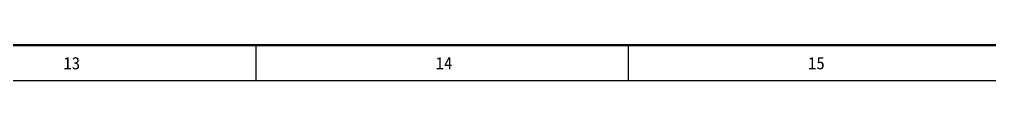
# Model space of a CAD drawing. Header units: millimetres. Extents: x 3853 to 7217, y 3585 to 4426.
# Drawn here: x 5152.8 to 5426.7, y 3584.9 to 3594.9 of the extents above; entities that cross this region are included whole.
import ezdxf

# ---------------------------------------------------------------- set-up
doc = ezdxf.new("R2010")
doc.units = ezdxf.units.MM
doc.layers.get('0').update_dxf_attribs({"lineweight": 25})
doc.layers.add('图框层', color=7, linetype='Continuous', lineweight=25)
doc.styles.get("Standard").update_dxf_attribs({"font": ''})
doc.styles.get('Standard').set_extended_font_data('SimSun')

# ---------------------------------------------------------------- blocks, each defined once
blk = doc.blocks.new('ZwmFrameMain_A0X4^_^分区图框^_^landscape')
at = {"color": 3}
for p, q in [((1341.63, 0), (1341.63, -10)), ((1446.75, 0), (1446.75, -10))]:
    blk.add_line(p, q, dxfattribs=at)
at = {"lineweight": 50}
blk.add_line((3329, 0), (0, 0), dxfattribs=at)
at = {"layer": '图框层', "color": 1}
blk.add_line((3339, -10), (-25, -10), dxfattribs=at)
at = {"color": 3, "char_height": 3.5, "attachment_point": 1}
for s, insert in [('13', (1287.28, -3.29)), ('14', (1392.4, -3.29)), ('15', (1497.53, -3.29))]:
    blk.add_mtext_dynamic_manual_height_columns(s, width=5.7094, gutter_width=1, heights=[0], dxfattribs=dict(at, insert=insert))

msp = doc.modelspace()

# ---------------------------------------------------------------- block references
at = {"layer": '图框层'}
msp.add_blockref('ZwmFrameMain_A0X4^_^分区图框^_^landscape', (3877.91, 3594.93), dxfattribs=at)

doc.saveas('drawing.dxf')
